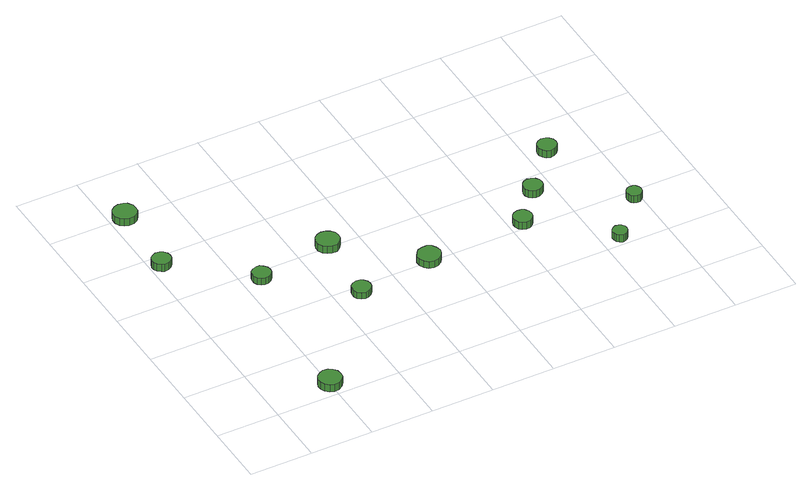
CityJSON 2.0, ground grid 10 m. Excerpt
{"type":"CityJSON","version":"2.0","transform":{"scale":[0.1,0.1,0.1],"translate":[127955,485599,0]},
"CityObjects":{
"tree1":{"type":"SolitaryVegetationObject","attributes":{"function":"something"},"geometry":[{"type":"MultiSurface","lod":"1","boundaries":[[[0,1,2,3,4,5,6,7,8,9,10,11,12,13,14]],[[15,16,17,18,19,20,21,22,23,24,25,26,27,28,29]],[[0,29,28,1]],[[1,28,27,2]],[[2,27,26,3]],[[3,26,25,4]],[[4,25,24,5]],[[5,24,23,6]],[[6,23,22,7]],[[7,22,21,8]],[[8,21,20,9]],[[9,20,19,10]],[[10,19,18,11]],[[11,18,17,12]],[[12,17,16,13]],[[13,16,15,14]],[[14,15,29,0]]]}]},
"tree2":{"type":"SolitaryVegetationObject","attributes":{"function":"something"},"geometry":[{"type":"MultiSurface","lod":"1","boundaries":[[[30,31,32,33,34,35,36,37,38,39,40,41,42,43,44]],[[45,46,47,48,49,50,51,52,53,54,55,56,57,58,59]],[[30,59,58,31]],[[31,58,57,32]],[[32,57,56,33]],[[33,56,55,34]],[[34,55,54,35]],[[35,54,53,36]],[[36,53,52,37]],[[37,52,51,38]],[[38,51,50,39]],[[39,50,49,40]],[[40,49,48,41]],[[41,48,47,42]],[[42,47,46,43]],[[43,46,45,44]],[[44,45,59,30]]]}]},
"tree3":{"type":"SolitaryVegetationObject","attributes":{"function":"something"},"geometry":[{"type":"MultiSurface","lod":"1","boundaries":[[[60,61,62,63,64,65,66,67,68,69,70,71,72,73,74]],[[75,76,77,78,79,80,81,82,83,84,85,86,87,88,89]],[[60,89,88,61]],[[61,88,87,62]],[[62,87,86,63]],[[63,86,85,64]],[[64,85,84,65]],[[65,84,83,66]],[[66,83,82,67]],[[67,82,81,68]],[[68,81,80,69]],[[69,80,79,70]],[[70,79,78,71]],[[71,78,77,72]],[[72,77,76,73]],[[73,76,75,74]],[[74,75,89,60]]]}]},
"tree4":{"type":"SolitaryVegetationObject","attributes":{"function":"something"},"geometry":[{"type":"MultiSurface","lod":"1","boundaries":[[[90,91,92,93,94,95,96,97,98,99,100,101,102,103,104]],[[105,106,107,108,109,110,111,112,113,114,115,116,117,118,119]],[[90,119,118,91]],[[91,118,117,92]],[[92,117,116,93]],[[93,116,115,94]],[[94,115,114,95]],[[95,114,113,96]],[[96,113,112,97]],[[97,112,111,98]],[[98,111,110,99]],[[99,110,109,100]],[[100,109,108,101]],[[101,108,107,102]],[[102,107,106,103]],[[103,106,105,104]],[[104,105,119,90]]]}]},
"tree5":{"type":"SolitaryVegetationObject","attributes":{"function":"something"},"geometry":[{"type":"MultiSurface","lod":"1","boundaries":[[[120,121,122,123,124,125,126,127,128,129,130,131,132,133,134]],[[135,136,137,138,139,140,141,142,143,144,145,146,147,148,149]],[[120,149,148,121]],[[121,148,147,122]],[[122,147,146,123]],[[123,146,145,124]],[[124,145,144,125]],[[125,144,143,126]],[[126,143,142,127]],[[127,142,141,128]],[[128,141,140,129]],[[129,140,139,130]],[[130,139,138,131]],[[131,138,137,132]],[[132,137,136,133]],[[133,136,135,134]],[[134,135,149,120]]]}]},
"tree6":{"type":"SolitaryVegetationObject","attributes":{"function":"something"},"geometry":[{"type":"MultiSurface","lod":"1","boundaries":[[[150,151,152,153,154,155,156,157,158,159,160,161,162,163,164]],[[165,166,167,168,169,170,171,172,173,174,175,176,177,178,179]],[[150,179,178,151]],[[151,178,177,152]],[[152,177,176,153]],[[153,176,175,154]],[[154,175,174,155]],[[155,174,173,156]],[[156,173,172,157]],[[157,172,171,158]],[[158,171,170,159]],[[159,170,169,160]],[[160,169,168,161]],[[161,168,167,162]],[[162,167,166,163]],[[163,166,165,164]],[[164,165,179,150]]]}]},
"tree7":{"type":"SolitaryVegetationObject","attributes":{"function":"something"},"geometry":[{"type":"MultiSurface","lod":"1","boundaries":[[[180,181,182,183,184,185,186,187,188,189,190,191,192,193,194]],[[195,196,197,198,199,200,201,202,203,204,205,206,207,208,209]],[[180,209,208,181]],[[181,208,207,182]],[[182,207,206,183]],[[183,206,205,184]],[[184,205,204,185]],[[185,204,203,186]],[[186,203,202,187]],[[187,202,201,188]],[[188,201,200,189]],[[189,200,199,190]],[[190,199,198,191]],[[191,198,197,192]],[[192,197,196,193]],[[193,196,195,194]],[[194,195,209,180]]]}]},
"tree8":{"type":"SolitaryVegetationObject","attributes":{"function":"something"},"geometry":[{"type":"MultiSurface","lod":"1","boundaries":[[[210,211,212,213,214,215,216,217,218,219,220,221,222,223,224]],[[225,226,227,228,229,230,231,232,233,234,235,236,237,238,239]],[[210,239,238,211]],[[211,238,237,212]],[[212,237,236,213]],[[213,236,235,214]],[[214,235,234,215]],[[215,234,233,216]],[[216,233,232,217]],[[217,232,231,218]],[[218,231,230,219]],[[219,230,229,220]],[[220,229,228,221]],[[221,228,227,222]],[[222,227,226,223]],[[223,226,225,224]],[[224,225,239,210]]]}]},
"tree9":{"type":"SolitaryVegetationObject","attributes":{"function":"something"},"geometry":[{"type":"MultiSurface","lod":"1","boundaries":[[[240,241,242,243,244,245,246,247,248,249,250,251,252,253,254]],[[255,256,257,258,259,260,261,262,263,264,265,266,267,268,269]],[[240,269,268,241]],[[241,268,267,242]],[[242,267,266,243]],[[243,266,265,244]],[[244,265,264,245]],[[245,264,263,246]],[[246,263,262,247]],[[247,262,261,248]],[[248,261,260,249]],[[249,260,259,250]],[[250,259,258,251]],[[251,258,257,252]],[[252,257,256,253]],[[253,256,255,254]],[[254,255,269,240]]]}]},
"tree10":{"type":"SolitaryVegetationObject","attributes":{"function":"something"},"geometry":[{"type":"MultiSurface","lod":"1","boundaries":[[[270,271,272,273,274,275,276,277,278,279,280,281,282,283,284]],[[285,286,287,288,289,290,291,292,293,294,295,296,297,298,299]],[[270,299,298,271]],[[271,298,297,272]],[[272,297,296,273]],[[273,296,295,274]],[[274,295,294,275]],[[275,294,293,276]],[[276,293,292,277]],[[277,292,291,278]],[[278,291,290,279]],[[279,290,289,280]],[[280,289,288,281]],[[281,288,287,282]],[[282,287,286,283]],[[283,286,285,284]],[[284,285,299,270]]]}]},
"tree11":{"type":"SolitaryVegetationObject","attributes":{"function":"something"},"geometry":[{"type":"MultiSurface","lod":"1","boundaries":[[[300,301,302,303,304,305,306,307,308,309,310,311,312,313,314]],[[315,316,317,318,319,320,321,322,323,324,325,326,327,328,329]],[[300,329,328,301]],[[301,328,327,302]],[[302,327,326,303]],[[303,326,325,304]],[[304,325,324,305]],[[305,324,323,306]],[[306,323,322,307]],[[307,322,321,308]],[[308,321,320,309]],[[309,320,319,310]],[[310,319,318,311]],[[311,318,317,312]],[[312,317,316,313]],[[313,316,315,314]],[[314,315,329,300]]]}]},
"tree12":{"type":"SolitaryVegetationObject","attributes":{"function":"something"},"geometry":[{"type":"MultiSurface","lod":"1","boundaries":[[[330,331,332,333,334,335,336,337,338,339,340,341,342,343,344]],[[345,346,347,348,349,350,351,352,353,354,355,356,357,358,359]],[[330,359,358,331]],[[331,358,357,332]],[[332,357,356,333]],[[333,356,355,334]],[[334,355,354,335]],[[335,354,353,336]],[[336,353,352,337]],[[337,352,351,338]],[[338,351,350,339]],[[339,350,349,340]],[[340,349,348,341]],[[341,348,347,342]],[[342,347,346,343]],[[343,346,345,344]],[[344,345,359,330]]]}]}
},
"vertices":[
[117,23,23],[116,31,23],[111,37,23],[105,41,23],[97,42,23],[90,39,23],[84,34,23],[81,27,23],[81,20,23],[84,13,23],[90,8,23],[97,5,23],[105,6,23],[111,10,23],[116,16,23],[116,16,10],[111,10,10],[105,6,10],[97,5,10],[90,8,10],[84,13,10],[81,20,10],[81,27,10],[84,34,10],[90,39,10],[97,42,10],[105,41,10],[111,37,10],[116,31,10],[117,23,10],
[32,379,23],[31,385,23],[27,390,23],[22,393,23],[15,394,23],[10,392,23],[5,388,23],[2,382,23],[2,376,23],[5,370,23],[10,366,23],[15,364,23],[22,365,23],[27,368,23],[31,373,23],[31,373,10],[27,368,10],[22,365,10],[15,364,10],[10,366,10],[5,370,10],[2,376,10],[2,382,10],[5,388,10],[10,392,10],[15,394,10],[22,393,10],[27,390,10],[31,385,10],[32,379,10],
[41,499,23],[40,506,23],[35,513,23],[29,516,23],[21,517,23],[14,515,23],[8,510,23],[5,503,23],[5,495,23],[8,488,23],[14,483,23],[21,481,23],[29,481,23],[35,485,23],[40,491,23],[40,491,10],[35,485,10],[29,481,10],[21,481,10],[14,483,10],[8,488,10],[5,495,10],[5,503,10],[8,510,10],[14,515,10],[21,517,10],[29,516,10],[35,513,10],[40,506,10],[41,499,10],
[143,281,23],[142,287,23],[138,292,23],[133,296,23],[127,296,23],[121,294,23],[116,290,23],[114,284,23],[114,278,23],[116,273,23],[121,268,23],[127,267,23],[133,267,23],[138,270,23],[142,275,23],[142,275,11],[138,270,11],[133,267,11],[127,267,11],[121,268,11],[116,273,11],[114,278,11],[114,284,11],[116,290,11],[121,294,11],[127,296,11],[133,296,11],[138,292,11],[142,287,11],[143,281,11],
[254,183,23],[253,189,23],[249,194,23],[244,197,23],[238,198,23],[232,196,23],[227,192,23],[225,186,23],[225,180,23],[227,174,23],[232,170,23],[238,168,23],[244,169,23],[249,172,23],[253,177,23],[253,177,11],[249,172,11],[244,169,11],[238,168,11],[232,170,11],[227,174,11],[225,180,11],[225,186,11],[227,192,11],[232,196,11],[238,198,11],[244,197,11],[249,194,11],[253,189,11],[254,183,11],
[267,302,23],[266,309,23],[261,315,23],[255,319,23],[247,320,23],[240,318,23],[234,313,23],[231,306,23],[231,298,23],[234,291,23],[240,286,23],[247,284,23],[255,284,23],[261,288,23],[266,294,23],[266,294,10],[261,288,10],[255,284,10],[247,284,10],[240,286,10],[234,291,10],[231,298,10],[231,306,10],[234,313,10],[240,318,10],[247,320,10],[255,319,10],[261,315,10],[266,309,10],[267,302,10],
[380,202,22],[378,210,22],[374,216,22],[367,220,22],[360,220,22],[352,218,22],[347,213,22],[343,206,22],[343,198,22],[347,191,22],[352,186,22],[360,184,22],[367,185,22],[374,189,22],[378,195,22],[378,195,10],[374,189,10],[367,185,10],[360,184,10],[352,186,10],[347,191,10],[343,198,10],[343,206,10],[347,213,10],[352,218,10],[360,220,10],[367,220,10],[374,216,10],[378,210,10],[380,202,10],
[535,210,24],[534,216,24],[530,221,24],[525,224,24],[519,225,24],[513,223,24],[508,219,24],[506,213,24],[506,207,24],[508,201,24],[513,197,24],[519,195,24],[525,196,24],[530,199,24],[534,204,24],[534,204,11],[530,199,11],[525,196,11],[519,195,11],[513,197,11],[508,201,11],[506,207,11],[506,213,11],[508,219,11],[513,223,11],[519,225,11],[525,224,11],[530,221,11],[534,216,11],[535,210,11],
[584,268,22],[583,274,22],[579,279,22],[573,282,22],[567,283,22],[561,281,22],[557,277,22],[554,271,22],[554,265,22],[557,259,22],[561,255,22],[567,253,22],[573,254,22],[579,257,22],[583,262,22],[583,262,9],[579,257,9],[573,254,9],[567,253,9],[561,255,9],[557,259,9],[554,265,9],[554,271,9],[557,277,9],[561,281,9],[567,283,9],[573,282,9],[579,279,9],[583,274,9],[584,268,9],
[640,115,23],[639,120,23],[636,124,23],[632,126,23],[627,127,23],[622,125,23],[619,122,23],[617,118,23],[617,113,23],[619,108,23],[622,105,23],[627,103,23],[632,104,23],[636,106,23],[639,110,23],[639,110,10],[636,106,10],[632,104,10],[627,103,10],[622,105,10],[619,108,10],[617,113,10],[617,118,10],[619,122,10],[622,125,10],[627,127,10],[632,126,10],[636,124,10],[639,120,10],[640,115,10],
[647,340,21],[646,346,21],[642,351,21],[637,354,21],[630,355,21],[624,353,21],[620,349,21],[617,343,21],[617,337,21],[620,331,21],[624,327,21],[630,325,21],[637,326,21],[642,329,21],[646,334,21],[646,334,8],[642,329,8],[637,326,8],[630,325,8],[624,327,8],[620,331,8],[617,337,8],[617,343,8],[620,349,8],[624,353,8],[630,355,8],[637,354,8],[642,351,8],[646,346,8],[647,340,8],
[702,185,22],[701,190,22],[698,194,22],[694,196,22],[689,197,22],[684,195,22],[681,192,22],[679,187,22],[679,182,22],[681,178,22],[684,174,22],[689,173,22],[694,173,22],[698,176,22],[701,180,22],[701,180,9],[698,176,9],[694,173,9],[689,173,9],[684,174,9],[681,178,9],[679,182,9],[679,187,9],[681,192,9],[684,195,9],[689,197,9],[694,196,9],[698,194,9],[701,190,9],[702,185,9]
]}
